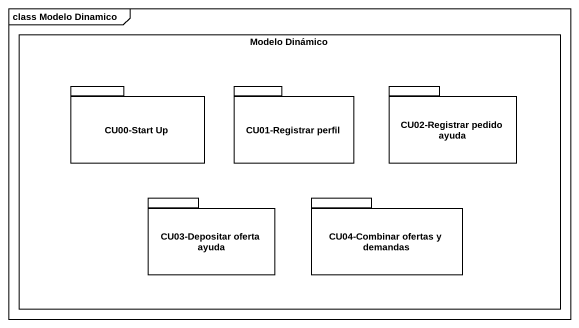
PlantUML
@startuml
mainframe class Modelo Dinamico
rectangle "Modelo Dinámico" as Modelo_Dinámico {
  package "CU00-Start Up" as CU00_Start_Up {
  }
  package "CU01-Registrar perfil" as CU01_Registrar_perfil {
  }
  package "CU02-Registrar pedido ayuda" as CU02_Registrar_pedido_ayuda {
  }
  package "CU03-Depositar oferta ayuda" as CU03_Depositar_oferta_ayuda {
  }
  package "CU04-Combinar ofertas y demandas" as CU04_Combinar_ofertas_y {
  }
}
@enduml
